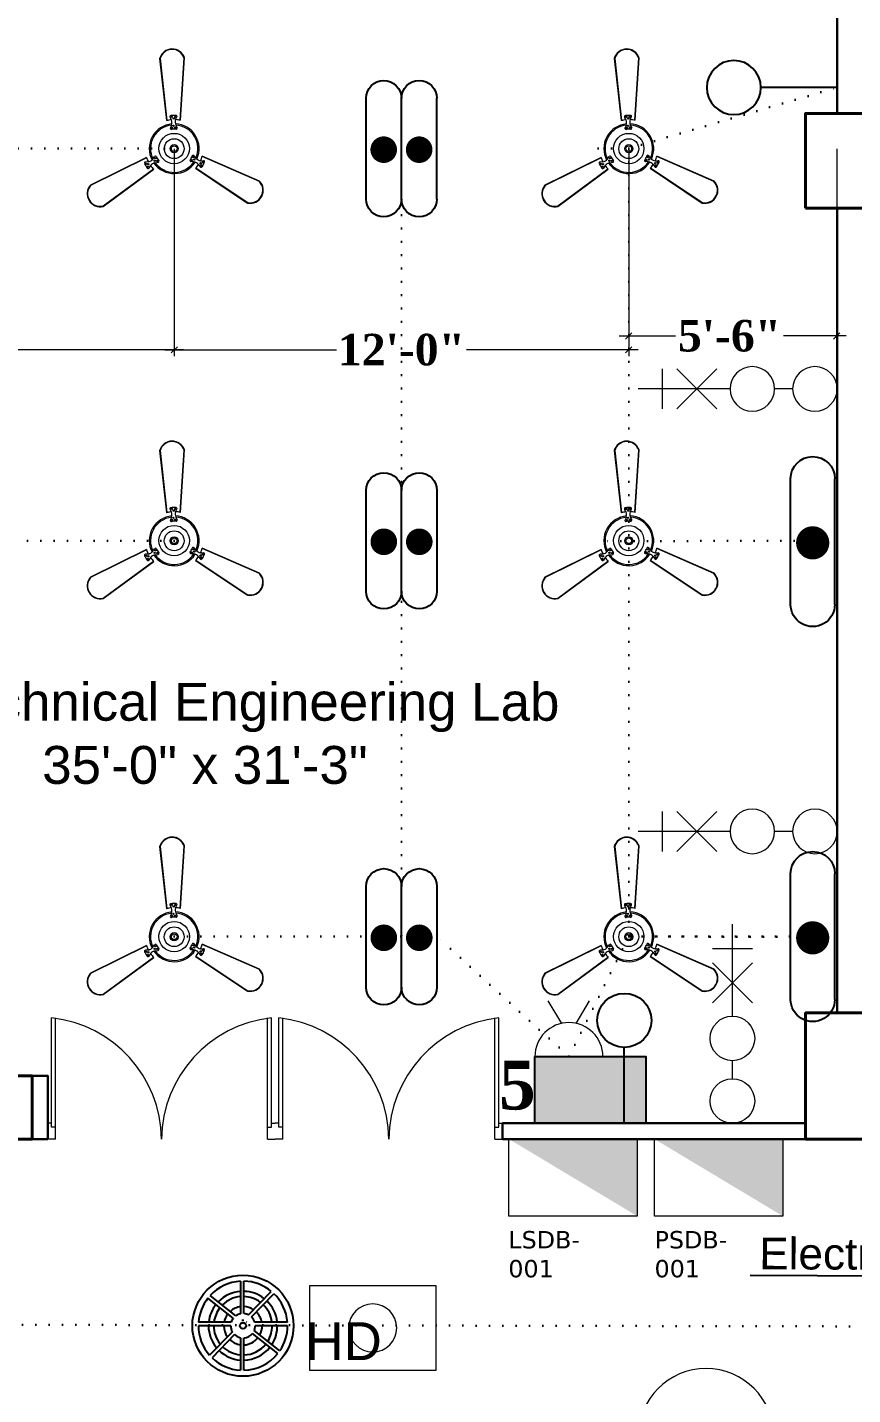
# Model space of a CAD drawing. Header units: inches. Extents: x -12 to 20935469, y -1604 to 24729220.
# Drawn here: x 20824515.4 to 20824776.8, y 24663303.3 to 24663736.6 of the extents above; entities that cross this region are included whole.
import ezdxf
from ezdxf import colors
from ezdxf.entities.mleader import LeaderData, LeaderLine
from ezdxf.math import Vec2, Vec3

# ---------------------------------------------------------------- set-up
doc = ezdxf.new("R2010")
doc.units = ezdxf.units.IN
doc.header["$LTSCALE"] = 0.03
doc.header["$MEASUREMENT"] = 0
doc.header["$PDMODE"] = 32
doc.header["$PDSIZE"] = 15
doc.linetypes.add('ACAD_ISO02W100', pattern=[15, 12, -3])
doc.linetypes.add('DOT', pattern=[0.25, 0, -0.25])
for name, color, linetype, lineweight in [('0-elect.fixture-3 fan', 200, 'Continuous', 20), ('2', 7, 'Continuous', 9), ('CL BOX', 90, 'ACAD_ISO02W100', 0), ('column', 1, 'Continuous', 40), ('Dimiention', 75, 'Continuous', 18), ('Door', 7, 'Continuous', 18), ('DOUBLE LIGHT', 210, 'Continuous', 0), ('E-CF', 4, 'Continuous', 30), ('line', 7, 'Continuous', 9), ('Main Wall', 7, 'Continuous', 30), ('TU TEXT', 251, 'Continuous', 13)]:
    doc.layers.add(name, color=color, linetype=linetype, lineweight=lineweight)
for name, color, linetype in [('DIM TEXT 2025', 7, 'Continuous'), ('H', 154, 'Continuous'), ('heat detactor', 8, 'Continuous'), ('SB TEXT', 215, 'DOT'), ('TEXT', 7, 'Continuous'), ('w', 188, 'DOT')]:
    doc.layers.add(name, color=color, linetype=linetype)
doc.styles.add('2', font='swisscl.ttf')
doc.styles.add('RomanS', font='arial.ttf', dxfattribs={"height": 12})
doc.styles.get("Standard").update_dxf_attribs({"font": 'timesbd.ttf'})
doc.dimstyles.new('Standard 8', dxfattribs={"dimtxt": 7, "dimasz": 2, "dimexe": 2, "dimexo": 2, "dimgap": 2, "dimtad": 0, "dimdec": 0, "dimzin": 3, "dimdsep": 46, "dimlunit": 4, "dimtxsty": 'Standard', "dimblk": 'OBLIQUE', "dimcen": 3, "dimdle": 3, "dimclrd": 256, "dimclre": 256, "dimclrt": 256, "dimadec": 0, "dimazin": 0, "dimtfac": 1, "dimtdec": 0, "dimtix": 1, "dimtofl": 0, "dimtmove": 0, "dimatfit": 0, "dimldrblk": 'OBLIQUE', "dimfxl": 1, "dimtolj": 1, "dimtzin": 0, "dimlwd": -1, "dimlwe": -1, "dimarcsym": 0})

# ---------------------------------------------------------------- blocks, each defined once
blk = doc.blocks.new('E-CF')
at = {"layer": '0-elect.fixture-3 fan', "color": 230, "linetype": 'ByBlock', "lineweight": 13, "ltscale": 5}
for p, q in [((-1.45, 6.53), (-2.38, 20.87)), ((-1.35, 6.55), (-2.29, 20.85)), ((3.24, 20.73), (1.65, 6.48)), ((3.34, 20.73), (1.74, 6.45)), ((-19.63, -7.46), (-6.46, -1.71)), ((-19.57, -7.54), (-6.43, -1.8)), ((6.34, -2.1), (19.2, -8.44)), ((6.37, -2.01), (19.25, -8.36)), ((-4.99, -4.44), (-16.92, -12.4)), ((-4.93, -4.51), (-16.88, -12.49)), ((16.28, -13.26), (4.71, -4.73)), ((16.32, -13.17), (4.78, -4.66))]:
    blk.add_line(p, q, dxfattribs=at)
at = {"layer": '0-elect.fixture-3 fan', "color": 232, "linetype": 'ByBlock', "lineweight": 13, "ltscale": 5}
for p, q in [((-0.33, 6.68), (-0.62, 7.28)), ((-0.29, 7.46), (-0.15, 7.2)), ((-0.02, 6.87), (0.23, 7.01)), ((0.48, 7.43), (0.62, 7.18)), ((0.63, 6.66), (0.96, 7.25)), ((-0.35, 5.43), (-0.66, 4.81)), ((-0.35, 4.97), (-0.22, 4.72)), ((0.04, 5.2), (0.29, 5.33)), ((0.42, 4.9), (0.56, 4.65)), ((0.6, 5.41), (0.87, 4.78)), ((-6.08, -2.77), (-6.75, -2.79)), ((-6.68, -3.29), (-6.53, -3.05)), ((-4.99, -2.18), (-4.57, -1.62)), ((-4.52, -2.55), (-4.76, -2.41)), ((-4.53, -3.01), (-3.84, -2.97)), ((-4.46, -2.08), (-4.31, -1.83)), ((-4.13, -2.78), (-3.98, -2.54)), ((4.38, -3.22), (3.69, -3.14)), ((4.03, -2.81), (3.74, -2.8)), ((4.47, -2.17), (4.18, -2.17)), ((4.47, -2.63), (4.47, -2.91)), ((4.87, -2.41), (4.49, -1.83)), ((5.94, -3.05), (6.61, -3.1)), ((-6.31, -3.97), (-6.16, -3.73)), ((-5.94, -3.44), (-6.18, -3.29)), ((-5.62, -3.61), (-6, -4.17)), ((5.44, -3.87), (5.79, -4.45)), ((6.19, -4.13), (5.9, -4.12)), ((5.95, -3.42), (5.94, -3.7)), ((6.6, -3.47), (6.31, -3.46))]:
    blk.add_line(p, q, dxfattribs=at)
at = {"layer": '0-elect.fixture-3 fan', "color": 5, "lineweight": 13}
blk.add_line((0, 0), (0, 0), dxfattribs=at)
at = {"layer": '0-elect.fixture-3 fan', "color": 230, "linetype": 'ByBlock', "lineweight": 13, "ltscale": 5, "extrusion": (0, 0, -1)}
for centre, major_axis, start_param, end_param in [((0.46, 19.91), (-2.12, 2.12), 5.823867, 8.359631), ((0.46, 19.91), (-2.05, 2.05), 5.830329, 8.353169), ((0, 0), (4.72, 4.72), -1.003222, -0.833722), ((0, 0), (4.72, 4.72), -0.690743, -0.521244), ((0, 0), (-4.05, 4.05), 5.068563, 7.021343), ((0, 0), (-3.85, 3.85), 5.085186, 7.003917), ((0, 0), (-4.05, 4.05), 0.879773, 2.832553), ((0, 0), (-3.85, 3.85), 0.896396, 2.815126), ((0, 0), (-4.72, 4.72), 5.068843, 5.238343), ((0, 0), (4.05, 4.05), 1.403372, 3.356151), ((0, 0), (-3.85, 3.85), 2.990791, 4.909522), ((0, 0), (-4.72, 4.72), 2.66197, 2.831469), ((0, 0), (4.72, 4.72), 3.185569, 3.355068), ((0, 0), (4.72, 4.72), 1.403652, 1.573151), ((-17.47, -9.55), (-2.12, 2.12), 3.729471, 6.265236), ((-17.47, -9.55), (-2.05, 2.05), 3.735934, 6.258773), ((17, -10.35), (-2.12, 2.12), 1.635076, 4.170841), ((17, -10.35), (2.05, 2.05), 0.070743, 2.593582)]:
    blk.add_ellipse(centre, major_axis=major_axis, ratio=1, start_param=start_param, end_param=end_param, dxfattribs=at)
at = {"layer": '0-elect.fixture-3 fan', "color": 232, "linetype": 'ByBlock', "lineweight": 13, "ltscale": 5, "extrusion": (0, 0, -1)}
for centre, major_axis, start_param, end_param in [((-0.41, 7.39), (-0.169, 0.169), 5.038692, 7.013305), ((0, 0), (5.4, 5.4), -0.840677, -0.683789), ((-0.22, 7.33), (0.101, 0.101), 3.926991, 10.210176), ((-2.18, 6.1), (-1.37, 1.37), 2.052913, 2.705807), ((0.11, 6.94), (0.101, 0.101), 3.926991, 10.210176), ((0.55, 7.31), (0.101, 0.101), 3.926991, 10.210176), ((2.58, 5.99), (1.46, 1.46), 3.643048, 4.257264), ((0.75, 7.36), (-0.169, 0.169), 0.887007, 2.86162), ((-0.44, 4.71), (0.169, 0.169), 2.26283, 4.381754), ((-0.28, 4.84), (0.101, 0.101), 3.926991, 10.210176), ((0, 0), (3.17, 3.17), -0.878763, -0.645703), ((0.17, 5.27), (0.101, 0.101), 3.926991, 10.210176), ((0.49, 4.78), (0.101, 0.101), 3.926991, 10.210176), ((0.66, 4.68), (0.169, 0.169), 0.376965, 2.49589), ((-6.75, -3.02), (0.169, 0.169), 3.505001, 5.479614), ((0, 0), (-5.4, 5.4), 4.91891, 5.075797), ((-6.6, -3.17), (0.101, 0.101), 3.926991, 10.210176), ((-6.47, -0.75), (1.46, 1.46), 1.548653, 2.162869), ((-4.19, -4.93), (-1.37, 1.37), 6.241703, 6.894597), ((-4.64, -2.48), (-0.101, 0.101), 5.497787, 11.780972), ((-4.38, -1.76), (-0.169, 0.169), 6.136552, 8.255476), ((-4.38, -1.96), (-0.101, 0.101), 5.497787, 11.780972), ((-4.05, -2.66), (0.101, 0.101), 3.926991, 10.210176), ((0, 0), (-3.17, 3.17), 4.880824, 5.113884), ((-3.86, -2.73), (0.169, 0.169), 0.168435, 2.287359), ((3.72, -2.9), (0.169, 0.169), 2.471361, 4.590285), ((0, 0), (-3.17, 3.17), 2.786429, 3.019489), ((3.89, -2.81), (0.101, 0.101), 3.926991, 10.210176), ((4.29, -1.97), (-0.169, 0.169), 5.928021, 8.046946), ((4.33, -2.17), (0.101, 0.101), 3.926991, 10.210176), ((4.47, -2.77), (0.101, 0.101), 3.926991, 10.210176), ((6.36, -1.16), (1.37, 1.37), 2.576511, 3.229406), ((6.6, -3.33), (-0.169, 0.169), 0.849902, 2.824515), ((-6.19, -4.04), (0.169, 0.169), 1.373501, 3.348114), ((-6.24, -3.85), (0.101, 0.101), 3.926991, 10.210176), ((-6.06, -3.36), (0.101, 0.101), 3.926991, 10.210176), ((3.89, -5.22), (-1.46, 1.46), 1.025054, 1.63927), ((6, -4.32), (-0.169, 0.169), 2.981402, 4.956015), ((5.95, -3.56), (-0.101, 0.101), 5.497787, 11.780972), ((6.05, -4.13), (0.101, 0.101), 3.926991, 10.210176), ((0, 0), (-5.4, 5.4), 2.824515, 2.981402), ((6.45, -3.47), (-0.101, 0.101), 5.497787, 11.780972)]:
    blk.add_ellipse(centre, major_axis=major_axis, ratio=1, start_param=start_param, end_param=end_param, dxfattribs=at)
at = {"layer": '0-elect.fixture-3 fan', "linetype": 'ByBlock', "lineweight": 13, "ltscale": 5, "extrusion": (0, 0, -1)}
blk.add_ellipse((0.01, 0.03), major_axis=(-2.47, 2.47), ratio=1, start_param=5.497787, end_param=11.780972, dxfattribs=at)
at = {"layer": '0-elect.fixture-3 fan', "color": 200, "linetype": 'ByBlock', "lineweight": 13, "ltscale": 5, "extrusion": (0, 0, -1)}
blk.add_ellipse((0, 0), major_axis=(-1.61, 1.61), ratio=1, start_param=5.497787, end_param=11.780972, dxfattribs=at)
at = {"layer": '0-elect.fixture-3 fan', "color": 190, "linetype": 'ByBlock', "lineweight": 13, "ltscale": 5, "extrusion": (0, 0, -1)}
for major_axis, start_param, end_param in [((0.666, 0.666), 3.926991, 10.210176), ((-0.461, 0.461), 5.497787, 11.780972)]:
    blk.add_ellipse((0, 0), major_axis=major_axis, ratio=1, start_param=start_param, end_param=end_param, dxfattribs=at)
blk = doc.blocks.new('_Oblique')
at = {"color": 0, "linetype": 'ByBlock', "lineweight": -2}
blk.add_line((-0.5, -0.5), (0.5, 0.5), dxfattribs=at)
blk = doc.blocks.new('*D260')
at = {"layer": 'Defpoints', "color": 0, "transparency": 16777216}
for p in [(20824417.87, 24663698.13), (20824561.87, 24663698.13), (20824561.87, 24663634.38)]:
    blk.add_point(p, dxfattribs=at)
at = {"layer": 'DIM TEXT 2025', "lineweight": 0, "transparency": 16777216}
for p, q in [((20824417.87, 24663698.13), (20824417.87, 24663632.38)), ((20824561.87, 24663698.13), (20824561.87, 24663632.38)), ((20824414.87, 24663634.38), (20824469.29, 24663634.38)), ((20824564.87, 24663634.38), (20824510.45, 24663634.38))]:
    blk.add_line(p, q, dxfattribs=at)
at = {"layer": 'DIM TEXT 2025', "lineweight": 0, "transparency": 16777216, "xscale": 2, "yscale": 2, "zscale": 2, "rotation": 180}
blk.add_blockref('_Oblique', (20824417.87, 24663634.38), dxfattribs=at)
at = {"layer": 'DIM TEXT 2025', "lineweight": 0, "transparency": 16777216, "xscale": 2, "yscale": 2, "zscale": 2}
blk.add_blockref('_Oblique', (20824561.87, 24663634.38), dxfattribs=at)
at = {"layer": 'DIM TEXT 2025', "lineweight": 0, "transparency": 16777216, "insert": (20824489.87, 24663634.38), "char_height": 10, "attachment_point": 5}
blk.add_mtext('\\A1;12\'-0"', dxfattribs=at)
blk = doc.blocks.new('*D261')
at = {"layer": 'Defpoints', "color": 0, "transparency": 16777216}
for p in [(20824561.87, 24663698.13), (20824705.87, 24663698.13), (20824705.87, 24663634.38)]:
    blk.add_point(p, dxfattribs=at)
at = {"layer": 'DIM TEXT 2025', "lineweight": 0, "transparency": 16777216}
for p, q in [((20824561.87, 24663698.13), (20824561.87, 24663632.38)), ((20824705.87, 24663698.13), (20824705.87, 24663632.38)), ((20824558.87, 24663634.38), (20824613.29, 24663634.38)), ((20824708.87, 24663634.38), (20824654.45, 24663634.38))]:
    blk.add_line(p, q, dxfattribs=at)
at = {"layer": 'DIM TEXT 2025', "lineweight": 0, "transparency": 16777216, "xscale": 2, "yscale": 2, "zscale": 2, "rotation": 180}
blk.add_blockref('_Oblique', (20824561.87, 24663634.38), dxfattribs=at)
at = {"layer": 'DIM TEXT 2025', "lineweight": 0, "transparency": 16777216, "xscale": 2, "yscale": 2, "zscale": 2}
blk.add_blockref('_Oblique', (20824705.87, 24663634.38), dxfattribs=at)
at = {"layer": 'DIM TEXT 2025', "lineweight": 0, "transparency": 16777216, "insert": (20824633.87, 24663634.38), "char_height": 10, "attachment_point": 5}
blk.add_mtext('\\A1;12\'-0"', dxfattribs=at)
blk = doc.blocks.new('*D79')
at = {"layer": 'Defpoints', "color": 0, "transparency": 16777216}
for p in [(20824705.87, 24663698.13), (20824771.75, 24663698.13), (20824771.75, 24663638.79)]:
    blk.add_point(p, dxfattribs=at)
at = {"layer": 'DIM TEXT 2025', "lineweight": 0, "transparency": 16777216}
for p, q in [((20824705.87, 24663698.13), (20824705.87, 24663636.79)), ((20824771.75, 24663698.13), (20824771.75, 24663636.79)), ((20824702.87, 24663638.79), (20824720.67, 24663638.79)), ((20824774.75, 24663638.79), (20824754.9, 24663638.79))]:
    blk.add_line(p, q, dxfattribs=at)
at = {"layer": 'DIM TEXT 2025', "lineweight": 0, "transparency": 16777216, "xscale": 2, "yscale": 2, "zscale": 2, "rotation": 180}
blk.add_blockref('_Oblique', (20824705.87, 24663638.79), dxfattribs=at)
at = {"layer": 'DIM TEXT 2025', "lineweight": 0, "transparency": 16777216, "xscale": 2, "yscale": 2, "zscale": 2}
blk.add_blockref('_Oblique', (20824771.75, 24663638.79), dxfattribs=at)
at = {"layer": 'DIM TEXT 2025', "lineweight": 0, "transparency": 16777216, "insert": (20824737.79, 24663638.79), "char_height": 10, "attachment_point": 5}
blk.add_mtext('\\A1;5\'-6"', dxfattribs=at)
blk = doc.blocks.new('FDDF')
at = {"layer": 'line', "color": 6, "linetype": 'Continuous', "lineweight": 25, "ltscale": 50}
for p, q in [((7351582.6, 3307777.3), (7351582.6, 3307351.8)), ((7351732.3, 3307777.3), (7351732.3, 3307351.8))]:
    blk.add_line(p, q, dxfattribs=at)
at = {"layer": 'line', "color": 6, "linetype": 'Continuous', "lineweight": 40, "ltscale": 50, "const_width": 56.1}
blk.add_lwpolyline([(7351657.4, 3307596.9, 1), (7351657.4, 3307540.8, 1)], format="xyb", close=True, dxfattribs=at)
at = {"layer": 'line', "color": 6, "linetype": 'Continuous', "lineweight": 25, "ltscale": 50}
for centre, start, end in [((7351657.4, 3307777.3), 0, 180), ((7351657.4, 3307351.8), 180, 0)]:
    blk.add_arc(centre, 74.8, start, end, dxfattribs=at)
blk = doc.blocks.new('GGGGTG')
at = {"layer": 'line', "color": 5, "lineweight": -3, "xscale": -0.05365266185709679, "yscale": 0.05365266185709679, "zscale": 0.05365266185709679, "rotation": 270}
for p in [(11622999.06, 1222003.23), (11622999.06, 1221995.2)]:
    blk.add_blockref('FDDF', p, dxfattribs=at)
blk = doc.blocks.new('fgftrfteter')
at = {"layer": 'Dimiention', "color": 4, "ltscale": 50}
for p, q in [((4580894.6, 2288122.5), (4580807.5, 2288269.4)), ((4580988.8, 2288122.5), (4581075.8, 2288269.4)), ((4580719.7, 2287905.6), (4581163.6, 2287905.6))]:
    blk.add_line(p, q, dxfattribs=at)
blk.add_arc((4580941.7, 2287905.6), 221.9, 0, 180, dxfattribs=at)
blk = doc.blocks.new('2PIN')
at = {"layer": 'H', "true_color": 0x000000, "transparency": 33554567}
h = blk.add_hatch(color=18, dxfattribs=at)
h.dxf.hatch_style = 1
h.paths.add_polyline_path([(20823026.99, 24658981.16), (20822972.29, 24658981.16), (20822972.29, 24658948.3), (20823026.99, 24658948.3)])
blk.add_lwpolyline([(20822972.29, 24658981.16), (20823026.99, 24658981.16), (20823026.99, 24658948.3), (20822972.29, 24658948.3)], close=True)
at = {"layer": '2', "color": 6, "lineweight": 25, "transparency": 33554648, "xscale": 0.07559514081214198, "yscale": 0.07559514081214198, "zscale": 0.07559514081214198}
blk.add_blockref('fgftrfteter', (20476692.14, 24486026.62), dxfattribs=at)
blk = doc.blocks.new('bulb')
at = {"layer": 'line', "color": 4, "lineweight": 25, "ltscale": 50}
for p, q in [((20823168.7, 24658803.9), (20823168.7, 24658777.61)), ((20823168.7, 24658790.76), (20823209.88, 24658790.76))]:
    blk.add_line(p, q, dxfattribs=at)
blk.add_circle((20823224.56, 24658790.76), 14.68, dxfattribs=at)
blk = doc.blocks.new('gy')
at = {"layer": 'Dimiention', "color": 18, "ltscale": 50, "true_color": 0x000000}
for p, q in [((3543686.26, 5183217.13), (3543686.26, 5183211.14)), ((3543688.4, 5183217.13), (3543694.39, 5183211.14)), ((3543694.39, 5183217.13), (3543688.4, 5183211.14)), ((3543696.38, 5183214.14), (3543682.58, 5183214.14)), ((3543705.77, 5183214.14), (3543703.06, 5183214.14))]:
    blk.add_line(p, q, dxfattribs=at)
for centre in [(3543699.72, 5183214.14), (3543709.11, 5183214.14)]:
    blk.add_circle(centre, 3.34, dxfattribs=at)
blk = doc.blocks.new('GGGFGFG')
at = {"layer": 'line', "color": 4, "ltscale": 50}
for p, q in [((7356688.2, 3293208.1), (7357003, 3293208.1)), ((7356688.2, 3292998.4), (7356688.2, 3293208.1)), ((7357003, 3293208.1), (7357003, 3292998.4)), ((7357003, 3292998.4), (7356688.2, 3292998.4))]:
    blk.add_line(p, q, dxfattribs=at)
blk.add_circle((7356845.6, 3293103.2), 59.6, dxfattribs=at)
blk = doc.blocks.new('U7TYT')
at = {"layer": 'Dimiention', "ltscale": 50, "transparency": 33554590}
h = blk.add_hatch(color=253, dxfattribs=at)
h.dxf.hatch_style = 1
h.paths.add_polyline_path([(7347319.5, 3290479.6), (7346977, 3290273.9), (7347319.5, 3290273.9)])
at = {"layer": 'Dimiention', "color": 4, "ltscale": 50}
blk.add_lwpolyline([(7347319.5, 3290273.9), (7347319.5, 3290479.6), (7346977, 3290479.6), (7346977, 3290273.9)], close=True, dxfattribs=at)
blk = doc.blocks.new('JIJUUU')
at = {"layer": 'Dimiention', "color": 4, "ltscale": 50}
for p, q in [((7358869.5, 3293274.4), (7359075.2, 3293616.9)), ((7358869.5, 3293616.9), (7359075.2, 3293274.4))]:
    blk.add_line(p, q, dxfattribs=at)
blk.add_lwpolyline([(7359075.2, 3293616.9), (7358869.5, 3293616.9), (7358869.5, 3293274.4), (7359075.2, 3293274.4)], close=True, dxfattribs=at)
blk.add_arc((7359075.2, 3293445.7), 171.3, 270, 90, dxfattribs=at)
blk = doc.blocks.new('heat detaCTOR')
for p, q in [((20826806.99, 24664335.71), (20826806.99, 24664325.41)), ((20826808.1, 24664325.48), (20826808.1, 24664335.73)), ((20826804.72, 24664323.99), (20826796.69, 24664330.35)), ((20826805.53, 24664324.77), (20826797.4, 24664331.19)), ((20826809.56, 24664325.06), (20826816.75, 24664332.51)), ((20826810.46, 24664324.4), (20826817.58, 24664331.78)), ((20826803.91, 24664321.62), (20826793.66, 24664321.62)), ((20826804.07, 24664322.73), (20826793.7, 24664322.73)), ((20826821.85, 24664322.73), (20826811.48, 24664322.73)), ((20826821.9, 24664321.62), (20826811.65, 24664321.62)), ((20826804.41, 24664319.72), (20826797.2, 24664312.27)), ((20826805.09, 24664318.84), (20826797.97, 24664311.46)), ((20826806.99, 24664317.83), (20826806.99, 24664307.52)), ((20826808.1, 24664307.5), (20826808.1, 24664317.77)), ((20826818.83, 24664312.83), (20826810.79, 24664319.19)), ((20826819.48, 24664313.72), (20826811.36, 24664320.16))]:
    blk.add_line(p, q)
at = {"layer": 'heat detactor'}
for radius in [16.02, 0.961]:
    blk.add_circle((20826807.78, 24664321.62), radius, dxfattribs=at)
at = {"layer": 'heat detactor', "ltscale": 50}
for radius, start, end in [(14.12, 93.1805, 137.2895), (14.12, 50.5228, 88.685), (14.12, 141.7875, 175.4795), (9.26, 95.4082, 134.2403), (9.26, 53.6686, 87.7533), (14.12, 4.5205, 46.0244), (9.26, 141.9072, 172.3309), (6.08, 142.0004, 169.5114), (6.08, 97.3867, 131.5175), (3.87, 101.6639, 125.5893), (6.08, 56.4828, 86.9346), (3.87, 62.6166, 85.1763), (6.08, 10.4886, 45.9945), (9.26, 7.6691, 45.9996), (14.12, 179.9779, 221.5042), (9.26, 180, 218.3584), (6.08, 180, 215.5442), (3.87, 180, 209.4431), (3.87, 142.2004, 163.3657), (1.65, 78.6551, 101.3184), (1.65, 42.0404, 45.9436), (3.87, 16.6343, 45.9836), (3.87, 337.7128, 0), (6.08, 331.7846, 0), (9.26, 329.0619, 0), (14.12, 326.0126, 0.0221), (6.08, 226.0325, 262.6133), (3.87, 226.0434, 258.3361), (3.87, 274.8237, 321.1017), (6.08, 273.0654, 321.3017), (9.26, 226.0274, 264.5918), (14.12, 271.315, 321.5146), (9.26, 272.2467, 321.395), (14.12, 226.0026, 266.8195)]:
    blk.add_arc((20826807.78, 24664321.62), radius, start, end, dxfattribs=at)
at = {"layer": 'heat detactor'}
for start, end in [(94.5899, 135.3638), (52.5077, 88.0926), (6.5061, 46.0017), (141.8685, 173.4939), (180, 219.5193), (327.9383, 0), (226.0253, 265.4101), (271.9074, 321.4336)]:
    blk.add_arc((20826807.78, 24664321.62), 10.91, start, end, dxfattribs=at)
at = {"insert": (20826827.55, 24664322.73), "char_height": 12, "attachment_point": 1, "style": 'RomanS'}
blk.add_mtext_dynamic_manual_height_columns('HD', width=23.193, gutter_width=60, heights=[0], dxfattribs=at)

msp = doc.modelspace()

# ---------------------------------------------------------------- linework, layer by layer
at = {"layer": 'column', "lineweight": 40, "ltscale": 20}
for points in [[(20824761.87, 24663679.32), (20824781.87, 24663679.32), (20824781.87, 24663709.32), (20824761.87, 24663709.32)], [(20824761.87, 24663384.28), (20824781.87, 24663384.28), (20824781.87, 24663424.28), (20824761.87, 24663424.28)], [(20824486.88, 24663404.28), (20824486.88, 24663384.28), (20824516.86, 24663384.28), (20824516.86, 24663404.28)]]:
    msp.add_lwpolyline(points, close=True, dxfattribs=at)
at = {"layer": 'Door'}
for p, q in [((20824523.06, 24663388.08), (20824523.06, 24663422.68)), ((20824524.26, 24663384.28), (20824524.26, 24663422.66)), ((20824591.46, 24663384.28), (20824591.46, 24663422.66)), ((20824592.66, 24663388.08), (20824592.66, 24663422.68)), ((20824595.06, 24663388.08), (20824595.06, 24663422.68)), ((20824596.26, 24663384.28), (20824596.26, 24663422.66)), ((20824663.46, 24663384.28), (20824663.46, 24663422.65)), ((20824664.66, 24663388.08), (20824664.66, 24663422.68)), ((20824523.06, 24663389.28), (20824521.86, 24663389.28)), ((20824592.66, 24663389.28), (20824593.86, 24663389.28)), ((20824595.06, 24663389.28), (20824593.86, 24663389.28)), ((20824664.66, 24663389.28), (20824665.86, 24663389.28)), ((20824524.26, 24663388.08), (20824523.06, 24663388.08)), ((20824591.46, 24663388.08), (20824592.66, 24663388.08)), ((20824596.26, 24663388.08), (20824595.06, 24663388.08)), ((20824663.46, 24663388.08), (20824664.66, 24663388.08)), ((20824524.26, 24663384.28), (20824521.86, 24663384.28)), ((20824591.46, 24663384.28), (20824593.86, 24663384.28)), ((20824596.26, 24663384.28), (20824593.86, 24663384.28)), ((20824663.46, 24663384.28), (20824665.86, 24663384.28))]:
    msp.add_line(p, q, dxfattribs=at)
for centre, start, end in [((20824518.83, 24663383.88), 0.5894, 83.777), ((20824596.89, 24663383.87), 96.2205, 179.4081), ((20824590.83, 24663383.87), 0.5894, 83.777), ((20824668.89, 24663383.87), 96.2205, 179.4081)]:
    msp.add_arc(centre, 39.03, start, end, dxfattribs=at)
at = {"layer": 'Main Wall', "lineweight": 30}
for p, q in [((20824771.87, 24663709.32), (20824771.87, 24663774.15)), ((20824771.87, 24663424.28), (20824771.87, 24663679.32)), ((20824761.87, 24663389.28), (20824665.86, 24663389.28)), ((20824665.86, 24663389.28), (20824665.86, 24663384.28)), ((20824761.87, 24663384.28), (20824665.86, 24663384.28))]:
    msp.add_line(p, q, dxfattribs=at)
msp.add_lwpolyline([(20824521.86, 24663384.28), (20824516.86, 24663384.28), (20824516.86, 24663404.28), (20824521.86, 24663404.28)], close=True, dxfattribs=at)
at = {"layer": 'w', "linetype": 'DOT', "lineweight": 30, "ltscale": 550, "transparency": 33554661}
for p, q in [((20824705.89, 24663698.17), (20824771.75, 24663717.49)), ((20824478.64, 24663698.15), (20824561.89, 24663698.17)), ((20824633.89, 24663698.13), (20824633.89, 24663448.39)), ((20824696.2, 24663698.16), (20824705.89, 24663698.17)), ((20824705.87, 24663698.13), (20824705.87, 24663448.39)), ((20824561.87, 24663573.87), (20824478.66, 24663573.87)), ((20824758.24, 24663573.87), (20824696.2, 24663573.73)), ((20824561.89, 24663448.43), (20824645.12, 24663448.43)), ((20824686.9, 24663410.41), (20824645.12, 24663448.43)), ((20824686.9, 24663410.41), (20824705.87, 24663448.43)), ((20824705.87, 24663448.43), (20824757.12, 24663448.44)), ((20824706.26, 24663448.44), (20824757.12, 24663448.39)), ((20824192.75, 24663326.02), (20825039.84, 24663324.42))]:
    msp.add_line(p, q, dxfattribs=at)

# ---------------------------------------------------------------- block references
at = {"transparency": 33554457, "xscale": -0.5837749611745884, "yscale": 0.5837749611745884, "zscale": 0.5837749611745884}
msp.add_blockref('bulb', (32980816.25, 10268532.88), dxfattribs=at)
at = {"xscale": 0.5837749611745884, "yscale": 0.5837749611745884, "zscale": 0.5837749611745884, "rotation": 89.9161170599082}
msp.add_blockref('bulb', (35202076.76, 12486282.78), dxfattribs=at)
at = {"xscale": 0.6429687876420657, "yscale": 0.6429687876420657, "zscale": 0.6429687876420657}
msp.add_blockref('2PIN', (7436154.86, 8808455.18), dxfattribs=at)
at = {"layer": 'CL BOX', "color": 5, "transparency": 33554457, "xscale": -0.127552882082143, "yscale": 0.127552882082143, "zscale": 0.127552882082143, "rotation": 359.9998993550784}
msp.add_blockref('GGGFGFG', (21763010.88, 24243277.97), dxfattribs=at)
at = {"layer": 'Dimiention', "yscale": 2.112111447955701, "zscale": 2.112111447955701}
for p, xscale, rotation in [((13340056.24, 35611147.93), -2.112111447955701, 180), ((13340056.24, 35611007.68), -2.112111447955701, 180), ((9877212.78, 32148104.91), 2.112111447955701, 270)]:
    msp.add_blockref('gy', p, dxfattribs=dict(at, xscale=xscale, rotation=rotation))
at = {"layer": 'DOUBLE LIGHT', "xscale": 1.398727522837716, "yscale": 1.398727522837716, "zscale": 1.398727522837716, "rotation": 270}
for p in [(18563681.45, 41169324.5), (18563681.48, 41169200.24), (18563681.48, 41169074.76)]:
    msp.add_blockref('GGGGTG', p, dxfattribs=at)
at = {"layer": 'E-CF', "xscale": -1.378879578969062, "yscale": 1.378879578969062, "zscale": 1.378879578969062}
for p in [(20824561.87, 24663698.13), (20824705.87, 24663698.13), (20824561.87, 24663573.87), (20824705.87, 24663573.87), (20824561.87, 24663448.39), (20824705.87, 24663448.39)]:
    msp.add_blockref('E-CF', p, dxfattribs=at)
at = {"layer": 'heat detactor'}
msp.add_blockref('heat detaCTOR', (-2224.12, -996.5), dxfattribs=at)
at = {"layer": 'line', "color": 5}
for name, p, xscale, yscale, zscale, rotation in [('FDDF', (20135938.33, 24973481.39), -0.09369666655797602, 0.09369666655797602, 0.09369666655797602, 179.9999999896241), ('FDDF', (20135938.33, 24973356.22), -0.09369666655797602, 0.09369666655797602, 0.09369666655797602, 179.9999999896241), ('U7TYT', (19953780.67, 25053424.04), -0.1185378862922786, 0.1185378862922786, 0.1185378862922786, 179.9988390966592), ('U7TYT', (19953826.8, 25053424.04), -0.1185378862922786, 0.1185378862922786, 0.1185378862922786, 179.9988390966592), ('JIJUUU', (21237739.19, 23740438), 0.1254032671904461, 0.1254032671904461, 0.1254032671904461, 90)]:
    msp.add_blockref(name, p, dxfattribs=dict(at, xscale=xscale, yscale=yscale, zscale=zscale, rotation=rotation))

# ---------------------------------------------------------------- texts
at = {"layer": 'SB TEXT', "insert": (20824670.57, 24663393.43), "char_height": 15.435, "width": 227.4581, "attachment_point": 8, "rotation": 0}
msp.add_mtext('\\A1;5', dxfattribs=at)
at = {"layer": 'TEXT', "color": 30, "lineweight": 5, "ltscale": 20, "insert": (20824571.61, 24663528.85), "char_height": 12, "attachment_point": 2, "style": '2'}
msp.add_mtext_dynamic_manual_height_columns('\\pxsm1;{\\fArial|b0|i0|c0|p34;\\C0;Geotechnical Engineering Lab\\P35\'-0" x 31\'-3" }', width=285.2752, gutter_width=0.75, heights=[0], dxfattribs=at)
at = {"layer": 'TU TEXT', "color": 5, "ltscale": 50, "char_height": 5, "attachment_point": 1}
for s, insert in [('{\\fVerdana|b0|i0|c0|p34;\\H1.1x;\\C256;LSDB-\\P001}', (20824667.71, 24663355.14)), ('{\\fVerdana|b0|i0|c0|p34;\\H1.1x;\\C256;PSDB-\\P001}', (20824714.02, 24663355.14))]:
    msp.add_mtext_dynamic_manual_height_columns(s, width=10.0383, gutter_width=0.0112, heights=[0], dxfattribs=dict(at, insert=insert))

# ---------------------------------------------------------------- dimensions: what is measured, and where the dimension line sits
at = {"layer": 'DIM TEXT 2025', "lineweight": 0}
for base, p1, p2, picture, middle in [((20824561.87, 24663634.38), (20824417.87, 24663698.13), (20824561.87, 24663698.13), '*D260', (20824489.87, 24663634.38)), ((20824705.87, 24663634.38), (20824561.87, 24663698.13), (20824705.87, 24663698.13), '*D261', (20824633.87, 24663634.38)), ((20824771.75, 24663638.79), (20824705.87, 24663698.13), (20824771.75, 24663698.13), '*D79', (20824737.79, 24663638.79))]:
    dim = msp.add_linear_dim(base=base, p1=p1, p2=p2, dimstyle='Standard 8', override={"dimtxt": 10, "dimexo": 0, "dimlwd": 0, "dimlwe": 0}, dxfattribs=at)
    dim.commit()
    dim.dimension.update_dxf_attribs({"geometry": picture, "text_midpoint": middle, "dimtype": 160})

# ---------------------------------------------------------------- leaders
at = {"layer": 'TEXT', "color": 30, "lineweight": 5, "ltscale": 20}
ml = msp.add_multileader_mtext('Standard', dxfattribs=at)
ml.set_content('{\\fArial|b0|i0|c0|p34;Electric Duct}', color=30)
ml.set_leader_properties()
ml.build(insert=Vec2(0, 0))
ml.multileader.update_dxf_attribs({"text_right_attachment_type": 6, "dogleg_length": 0.36, "arrow_head_size": 10})
ctx = ml.context
ctx.base_point, ctx.char_height, ctx.arrow_head_size, ctx.landing_gap_size, ctx.plane_origin, ctx.plane_x_axis, ctx.plane_y_axis = Vec3(20824748.29, 24663347.93), 10, 10, 0.09, Vec3(20824848.31, 24663388.49), Vec3(0.999993, -0.003778), Vec3(0.003778, 0.999993)
ctx.right_attachment, ctx.text_align_type = 6, 2
notes = []
notes.append((ctx, [(0, (1, 1, 0), (20824848.13, 24663340.64), (-0.999993, 0.003778), 22.49, [(0, [(20824848.31, 24663388.49)], 0, [])])]))
ctx.mtext.insert, ctx.mtext.text_direction, ctx.mtext.rotation, ctx.mtext.width, ctx.mtext.defined_height, ctx.mtext.alignment, ctx.mtext.flow_direction = Vec3(20824825.6, 24663352.72), Vec3(0.999993, -0.003778), 6.279408, 232.7041, 29.78, 3, 5
for ctx, leaders in notes:
    for number, flags, end, landing, length, lines in leaders:
        leader = LeaderData()
        leader.index, (leader.has_last_leader_line, leader.has_dogleg_vector, leader.attachment_direction) = number, flags
        leader.last_leader_point, leader.dogleg_vector, leader.dogleg_length = Vec3(end), Vec3(landing), length
        for number, points, colour, breaks in lines:
            line = LeaderLine()
            line.index, line.vertices, line.color, line.breaks = number, Vec3.list(points), colors.encode_raw_color(colour), breaks
            leader.lines.append(line)
        ctx.leaders.append(leader)

doc.saveas('drawing.dxf')
